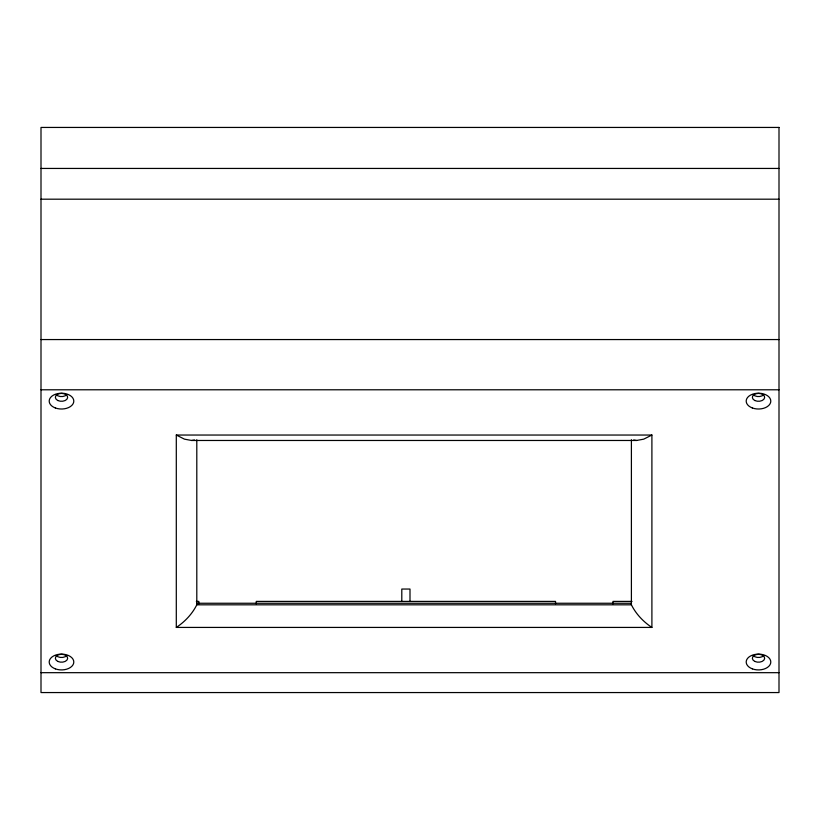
<?xml version="1.0" encoding="UTF-8"?>
<svg xmlns="http://www.w3.org/2000/svg" width="820" height="820" viewBox="0 0 820 820"><rect width="100%" height="100%" fill="white"/><g stroke="black" fill="none" stroke-linecap="round" stroke-linejoin="round"><path stroke-width="1.23" d="M196.8 439.776L196.8 604.822C192.187 614.036 184.859 621.775 176.3 627.423L176.3 435.041L651.9 435.041L651.9 627.423L176.3 627.423M651.9 435.041L643.71 439.161L636.566 440.473L191.634 440.473L184.49 439.161L176.3 435.041M194.514 440.002L191.634 440.473M41 168.438L779 168.438M41 199.188L779 199.188M41 339.562L779 339.562M41 389.787L779 389.787M196.339 601.398L198.85 601.398L198.85 603.909M632.015 601.398L612.95 601.398L612.95 603.909M196.8 603.253L631.4 603.253M196.8 604.822L631.4 604.822C636.012 614.036 643.341 621.775 651.9 627.423M41 672.677L779 672.677M636.566 440.473L633.686 440.002M631.4 439.776L631.4 604.822M555.55 603.909L555.55 601.398L256.25 601.398L256.25 603.909M410 601.511L410 589.047L401.8 589.047L401.8 601.511M763.83 655.518A6.15 3.956 0 0 1 753.17 655.518M763.83 394.604A6.15 3.956 0 0 1 753.17 394.604M66.83 394.604A6.15 3.956 0 0 1 56.17 394.604M66.83 655.518A6.15 3.956 0 0 1 56.17 655.518M779 127.438L41 127.438L41 692.562L779 692.562L779 127.438M57.882 661.443A6.15 3.956 0 0 0 67.619 658.665A6.15 3.956 0 0 0 58.999 654.637A6.15 3.956 0 0 0 57.882 661.443M55.35 668.864A12.3 7.903 0 0 0 73.8 662.017A12.3 7.903 0 0 0 55.35 655.17A12.3 7.903 0 0 0 55.35 668.864M57.882 400.539A6.15 3.956 0 0 0 67.619 397.751A6.15 3.956 0 0 0 58.999 393.733A6.15 3.956 0 0 0 57.882 400.539M55.35 407.96A12.3 7.903 0 0 0 73.8 401.113A12.3 7.903 0 0 0 55.35 394.266A12.3 7.903 0 0 0 55.35 407.96M754.882 661.443A6.15 3.956 0 0 0 764.619 658.665A6.15 3.956 0 0 0 755.999 654.637A6.15 3.956 0 0 0 754.882 661.443M752.35 668.864A12.3 7.903 0 0 0 770.8 662.017A12.3 7.903 0 0 0 752.35 655.17A12.3 7.903 0 0 0 752.35 668.864M754.882 400.539A6.15 3.956 0 0 0 764.619 397.751A6.15 3.956 0 0 0 755.999 393.733A6.15 3.956 0 0 0 754.882 400.539M752.35 407.96A12.3 7.903 0 0 0 770.8 401.113A12.3 7.903 0 0 0 752.35 394.266A12.3 7.903 0 0 0 752.35 407.96"/></g></svg>
